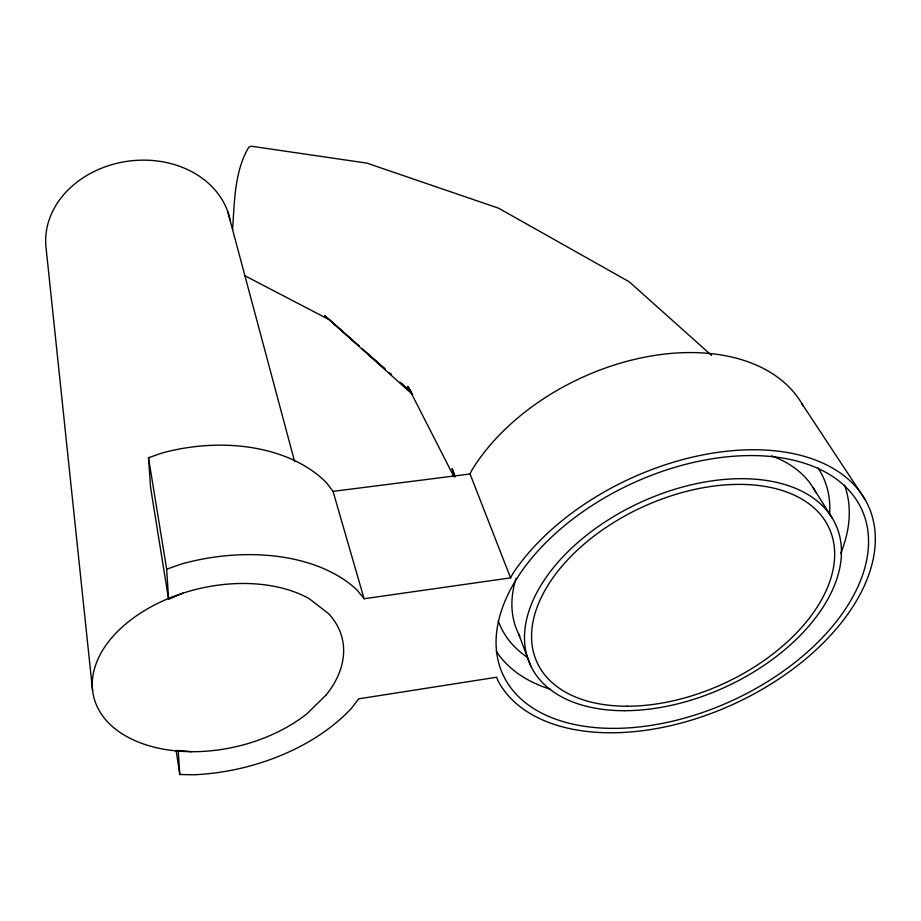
<?xml version="1.0" encoding="UTF-8"?>
<svg xmlns="http://www.w3.org/2000/svg" width="921" height="921" viewBox="0 0 921 921"><rect width="100%" height="100%" fill="white"/><g stroke="black" fill="none" stroke-linecap="round" stroke-linejoin="round"><path stroke-width="1.38" d="M232.564 229.582C234.556 201.987 234.325 171.605 248.751 147.199L251.237 146.209L366.892 163.121L498.629 208.215L629.158 281.734L711.553 355.391M183.072 593.124L168.589 599.295L166.666 569.178L181.967 563.848A167.081 106.329 -13 0 1 357.152 590.131L364.083 598.742L510.568 577.858L470.044 473.97L471.943 470.044A191.349 124.911 -25.2 0 1 645.92 356.945A191.349 124.911 -25.2 0 1 803.515 406.506M510.568 577.858L512.686 573.852A204.853 124.036 -24.7 0 1 814.786 459.798A204.853 124.036 -24.7 0 1 784.588 675.081A204.853 124.036 -24.7 0 1 497.754 680.343L496.718 677.234L358.741 698.832L351.373 708.376A167.081 106.329 -13 0 1 193.491 774.791L179.768 774.503L176.118 750.316M168.589 599.295L150.584 487.497L148.5 457.737L162.672 452.821A155.361 106.18 -12.1 0 1 326.414 482.673L333.045 491.365L364.083 598.742M333.045 491.365L470.044 473.97M191.775 751.686L178.225 750.419L179.768 774.503M245.021 275.805L329.177 319.668L359.202 346.204M384.932 368.941L362.414 349.047L384.92 368.884M399.944 382.215L411.745 392.634L401.015 383.124M359.178 346.089L324.848 315.707L412.631 394.51M802.168 404.089L865.084 499.516M411.48 392.024L407.773 386.279L453.903 476.698M813.22 487.854L832.25 518.155M518.523 633.775L530.968 666.401M454.916 477.055L452.176 468.904L454.594 475.328M452.176 468.904L454.686 475.65M227.786 211.738L294.628 461.571M148.5 457.737L166.666 569.178M92.595 690.577L46.05 247.691A93.113 76.086 -7.7 0 1 126.545 161.417A93.113 76.086 -7.7 0 1 230.066 219.935M817.756 467.603A177.753 111.05 -24.9 0 1 829.568 514.712M527.503 657.456A177.753 111.05 -24.9 0 1 498.192 620.708M519.835 636.284A164.583 101.978 -24.8 0 1 516.071 578.33M771.568 455.895A164.583 101.978 -24.8 0 1 815.845 492.585M844.522 485.194A193.387 119.937 -24.8 0 1 840.631 553.602M550.263 689.207A193.387 119.937 -24.8 0 1 496.315 651.285M326.022 695.113L306.762 713.936A127.628 81.14 -13 0 1 128.261 737.376A127.628 81.14 -13 0 1 130.644 620.052A127.628 81.14 -13 0 1 309.111 598.604L328.659 613.685A127.628 81.14 -13 0 1 326.022 695.113M391.367 374.628L389.226 372.74L391.356 374.582M632.842 727.555A197.485 119.534 -24.7 0 0 862.586 511.374A197.485 119.534 -24.7 0 0 551.552 537.081A197.485 119.534 -24.7 0 0 632.842 727.555M624.334 710.701A168.059 101.632 -24.7 0 0 839.825 536.793A168.059 101.632 -24.7 0 0 584.743 536.713A168.059 101.632 -24.7 0 0 624.334 710.701M627.477 706.223A160.715 97.166 -24.7 0 0 833.045 539.637A160.715 97.166 -24.7 0 0 588.807 540.19A160.715 97.166 -24.7 0 0 627.477 706.223"/></g></svg>
